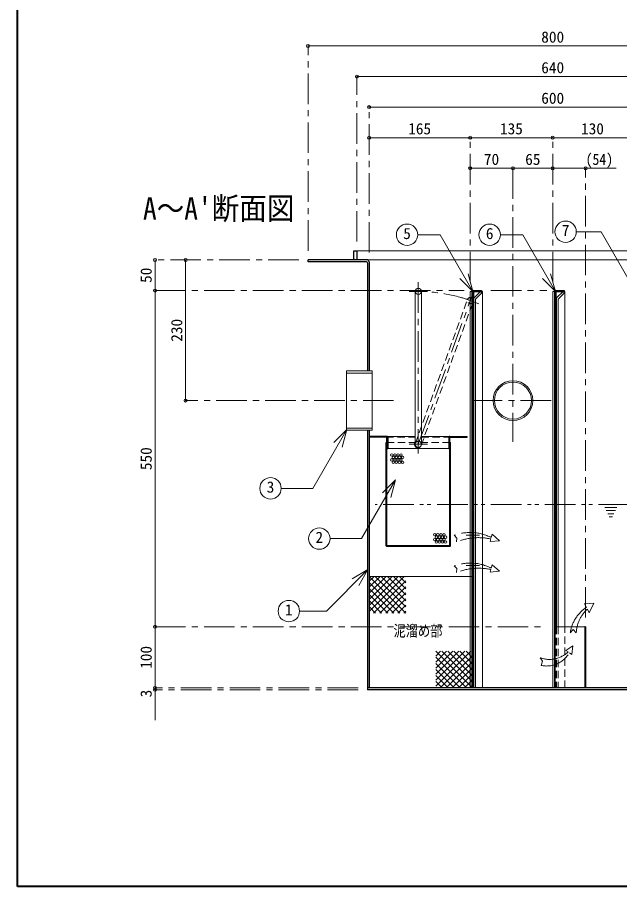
# Model space of a CAD drawing. Units: millimetres at full size, sheet at 1:10. Extents: x -2126 to 1924, y -1326 to 1484.
# Drawn here: x -2126 to -1142, y -1326 to 96 of the extents above; entities that cross this region are included whole.
import ezdxf
from ezdxf.enums import TextEntityAlignment as Align

# ---------------------------------------------------------------- set-up
doc = ezdxf.new("R2010")
doc.units = ezdxf.units.MM
doc.header["$LTSCALE"] = 10
doc.header["$PDMODE"] = 32
doc.header["$PDSIZE"] = 5
for name, pattern in [('CHAIN1', [8, 5, -1, 1, -1]), ('DASHED1', [1.8, 1.2, -0.6]), ('DOUBLE_CHAIN1', [8.8, 5, -1, 0.6, -0.6, 0.6, -1])]:
    doc.linetypes.add(name, pattern=pattern)
doc.layers.add('0-6_補助線', color=4, linetype='Continuous', lineweight=9)
doc.styles.add('ＭＳ ゴシック', font='')
doc.styles.get('ＭＳ ゴシック').set_extended_font_data('MS Gothic')

msp = doc.modelspace()

# ---------------------------------------------------------------- linework, layer by layer
at = {"layer": '0-6_補助線', "color": 1, "lineweight": 40}
for p, q in [((-2126.22, -1325.95), (-2126.22, 1484.05)), ((1923.78, -1325.95), (-2126.22, -1325.95))]:
    msp.add_line(p, q, dxfattribs=at)
at = {"layer": '0-6_補助線', "linetype": 'CHAIN1'}
for p, q in [((-1651.22, -285.95), (-1651.22, 49.05)), ((-1571.22, -270.95), (-1571.22, -0.95)), ((-1551.22, -288.95), (-1551.22, -50.95)), ((-1386.22, -337.45), (-1386.22, -100.95)), ((-1251.22, -337.45), (-1251.22, -100.95)), ((-1316.22, -150.95), (-1316.22, -598.45)), ((-1197.47, -885.95), (-1197.47, -150.95)), ((-1666.22, -300.95), (-1901.22, -300.95)), ((-1470.97, -337.45), (-1470.97, -617.45)), ((-1901.22, -350.95), (-1395.97, -350.95)), ((-1485.97, -352.45), (-1455.97, -352.45)), ((-1470.97, -602.45), (-1380.87, -353.24)), ((-1352.47, -350.95), (-1260.97, -350.95)), ((-1371.86, -372.45), (-1400.07, -362.25)), ((-1511.22, -530.95), (-1851.22, -530.95)), ((-1383.72, -530.95), (-1248.72, -530.95)), ((-1485.97, -602.45), (-1455.97, -602.45)), ((-1370.97, -750.95), (-1392.47, -750.95)), ((-1370.97, -800.95), (-1392.47, -800.95)), ((-1901.22, -900.95), (-1262.47, -900.95)), ((-1569.22, -1000.95), (-1901.22, -1000.95)), ((-1569.22, -1003.95), (-1901.22, -1003.95))]:
    msp.add_line(p, q, dxfattribs=at)
at = {"layer": '0-6_補助線'}
for p, q in [((-851.22, 49.05), (-1651.22, 49.05)), ((-1571.22, -0.95), (-931.22, -0.95)), ((-951.22, -50.95), (-1551.22, -50.95)), ((-1551.22, -100.95), (-1386.22, -100.95)), ((-1386.22, -100.95), (-1251.22, -100.95)), ((-1251.22, -100.95), (-1121.22, -100.95)), ((-1316.22, -150.95), (-1386.22, -150.95)), ((-1251.22, -150.95), (-1316.22, -150.95)), ((-1251.22, -150.95), (-1147.47, -150.95)), ((-1571.22, -285.95), (-931.22, -285.95)), ((-1901.22, -300.95), (-1901.22, -350.95)), ((-1851.22, -300.95), (-1851.22, -530.95)), ((-948.22, -300.95), (-1554.22, -300.95)), ((-1901.22, -350.95), (-1901.22, -900.95)), ((-1383.22, -352.45), (-1382.47, -352.45)), ((-1367.47, -352.45), (-1366.22, -352.45)), ((-1366.22, -1000.95), (-1366.22, -352.45)), ((-1248.22, -352.45), (-1247.47, -352.45)), ((-1232.47, -352.45), (-1231.22, -352.45)), ((-1231.22, -900.95), (-1231.22, -352.45)), ((-1522.47, -589.45), (-1475.97, -589.45)), ((-1465.97, -589.45), (-1419.47, -589.45)), ((-1520.97, -609.45), (-1420.97, -609.45)), ((-1551.22, -875.84), (-1493.83, -818.45)), ((-1551.22, -865.94), (-1503.73, -818.45)), ((-1551.22, -856.05), (-1513.62, -818.45)), ((-1551.22, -846.15), (-1523.52, -818.45)), ((-1551.22, -836.25), (-1533.42, -818.45)), ((-1551.22, -826.35), (-1543.32, -818.45)), ((-1382.47, -818.45), (-1551.22, -818.45)), ((-1551.22, -818.48), (-1491.24, -878.45)), ((-1541.34, -818.45), (-1491.22, -868.58)), ((-1531.44, -818.45), (-1491.22, -858.68)), ((-1521.54, -818.45), (-1491.22, -848.78)), ((-1511.64, -818.45), (-1491.22, -838.88)), ((-1501.74, -818.45), (-1491.22, -828.98)), ((-1491.84, -818.45), (-1491.22, -819.08)), ((-1551.22, -828.38), (-1501.14, -878.45)), ((-1551.22, -838.28), (-1511.04, -878.45)), ((-1543.93, -878.45), (-1491.22, -825.74)), ((-1534.03, -878.45), (-1491.22, -835.64)), ((-1551.22, -848.18), (-1520.94, -878.45)), ((-1524.13, -878.45), (-1491.22, -845.54)), ((-1551.22, -858.07), (-1530.84, -878.45)), ((-1514.23, -878.45), (-1491.22, -855.44)), ((-1504.33, -878.45), (-1491.22, -865.34)), ((-1551.22, -867.97), (-1540.74, -878.45)), ((-1551.22, -877.87), (-1550.64, -878.45)), ((-1494.43, -878.45), (-1491.22, -875.24)), ((-1901.22, -900.95), (-1901.22, -1000.95)), ((-1442.47, -998.34), (-1385.08, -940.95)), ((-1442.47, -988.44), (-1394.98, -940.95)), ((-1442.47, -978.55), (-1404.87, -940.95)), ((-1442.47, -968.65), (-1414.77, -940.95)), ((-1442.47, -958.75), (-1424.67, -940.95)), ((-1442.47, -948.85), (-1434.57, -940.95)), ((-1442.47, -940.98), (-1382.49, -1000.95)), ((-1442.47, -950.88), (-1392.39, -1000.95)), ((-1435.18, -1000.95), (-1382.47, -948.24)), ((-1432.59, -940.95), (-1382.47, -991.08)), ((-1422.69, -940.95), (-1382.47, -981.18)), ((-1412.79, -940.95), (-1382.47, -971.28)), ((-1402.89, -940.95), (-1382.47, -961.38)), ((-1392.99, -940.95), (-1382.47, -951.48)), ((-1383.09, -940.95), (-1382.47, -941.58)), ((-1442.47, -960.78), (-1402.29, -1000.95)), ((-1425.28, -1000.95), (-1382.47, -958.14)), ((-1442.47, -970.68), (-1412.19, -1000.95)), ((-1442.47, -980.57), (-1422.09, -1000.95)), ((-1415.38, -1000.95), (-1382.47, -968.04)), ((-1405.48, -1000.95), (-1382.47, -977.94)), ((-1442.47, -990.47), (-1431.99, -1000.95)), ((-1395.58, -1000.95), (-1382.47, -987.84)), ((-1901.22, -1053.95), (-1901.22, -1000.95)), ((-1442.47, -1000.37), (-1441.89, -1000.95)), ((-1385.68, -1000.95), (-1382.47, -997.74))]:
    msp.add_line(p, q, dxfattribs=at)
at = {"layer": '0-6_補助線', "color": 7, "lineweight": 18}
for p, q in [((-1212.68, -254.82), (-1172.26, -254.82)), ((-1116.43, -351.51), (-1172.26, -254.82)), ((-1435.35, -259.74), (-1471.81, -259.74)), ((-1381.88, -352.34), (-1435.35, -259.74)), ((-1300.35, -259.74), (-1336.81, -259.74)), ((-1246.88, -352.34), (-1300.35, -259.74)), ((-1381.88, -352.34), (-1389.65, -323.36)), ((-1246.88, -352.34), (-1254.65, -323.36)), ((-1381.88, -352.34), (-1403.1, -331.12)), ((-1246.88, -352.34), (-1268.1, -331.12)), ((-1475.97, -352.45), (-1475.97, -602.45)), ((-1465.97, -352.45), (-1465.97, -602.45)), ((-1383.22, -1000.95), (-1383.22, -352.45)), ((-1379.34, -362.58), (-1369.22, -352.45)), ((-1376.78, -364.26), (-1367.09, -354.58)), ((-1369.22, -352.45), (-1367.09, -354.58)), ((-1248.22, -1000.95), (-1248.22, -352.45)), ((-1244.34, -362.58), (-1234.22, -352.45)), ((-1241.78, -364.26), (-1232.09, -354.58)), ((-1234.22, -352.45), (-1232.09, -354.58)), ((-1380.22, -364.7), (-1380.22, -1000.95)), ((-1377.22, -365.32), (-1377.22, -1000.95)), ((-1245.22, -364.7), (-1245.22, -900.95)), ((-1242.22, -365.32), (-1242.22, -900.95)), ((-1588.22, -575.95), (-1588.22, -485.95)), ((-1546.22, -485.95), (-1546.22, -575.95)), ((-1587.74, -578.15), (-1643.37, -674.49)), ((-1587.74, -578.15), (-1608.96, -599.37)), ((-1587.74, -578.15), (-1595.51, -607.13)), ((-1507.99, -660.39), (-1563.61, -756.73)), ((-1507.99, -660.39), (-1529.2, -681.6)), ((-1507.99, -660.39), (-1515.75, -689.37)), ((-1695.02, -674.49), (-1643.37, -674.49)), ((-1615.26, -756.73), (-1563.61, -756.73)), ((-1553.34, -807.41), (-1621.22, -875.3)), ((-1553.34, -807.41), (-1579.32, -822.41)), ((-1553.34, -807.41), (-1568.34, -833.39)), ((-1665.06, -875.3), (-1621.22, -875.3)), ((-1247.47, -900.95), (-1247.47, -1000.95)), ((-1245.97, -900.95), (-1198.97, -900.95))]:
    msp.add_line(p, q, dxfattribs=at)
at = {"layer": '0-6_補助線', "color": 5, "lineweight": 25}
for p, q in [((-1576.22, -300.95), (-1576.22, -285.95)), ((-1576.22, -285.95), (-1571.22, -285.95)), ((-1571.22, -285.95), (-1571.22, -300.95)), ((-1651.22, -303.95), (-1651.22, -300.95)), ((-1554.22, -300.95), (-1651.22, -300.95)), ((-1555.72, -303.95), (-1651.22, -303.95)), ((-1554.22, -305.45), (-1554.22, -482.45)), ((-1551.22, -303.95), (-1551.22, -482.45)), ((-1382.47, -352.45), (-1382.47, -1000.95)), ((-1380.97, -350.95), (-1367.47, -350.95)), ((-1380.97, -353.2), (-1380.97, -1000.95)), ((-1380.22, -352.45), (-1367.47, -352.45)), ((-1367.47, -350.95), (-1367.47, -352.45)), ((-1247.47, -352.45), (-1247.47, -900.95)), ((-1245.97, -350.95), (-1232.47, -350.95)), ((-1245.97, -353.2), (-1245.97, -900.95)), ((-1245.22, -352.45), (-1232.47, -352.45)), ((-1232.47, -350.95), (-1232.47, -352.45)), ((-1554.22, -579.45), (-1554.22, -1003.95)), ((-1551.22, -579.45), (-1551.22, -1000.95)), ((-1550.97, -589.45), (-1550.97, -590.95)), ((-1522.47, -589.45), (-1550.97, -589.45)), ((-1523.22, -590.95), (-1550.97, -590.95)), ((-1522.47, -767.95), (-1522.47, -591.7)), ((-1520.97, -590.95), (-1520.97, -609.45)), ((-1420.97, -590.95), (-1420.97, -609.45)), ((-1419.47, -589.45), (-1390.97, -589.45)), ((-1419.47, -767.95), (-1419.47, -591.7)), ((-1418.72, -590.95), (-1390.97, -590.95)), ((-1390.97, -590.95), (-1390.97, -589.45)), ((-1523.47, -599.45), (-1522.47, -599.45)), ((-1523.47, -768.45), (-1523.47, -599.45)), ((-1522.47, -609.45), (-1520.97, -609.45)), ((-1420.97, -609.45), (-1419.47, -609.45)), ((-1419.47, -599.45), (-1418.47, -599.45)), ((-1418.47, -768.45), (-1418.47, -599.45)), ((-1419.47, -769.45), (-1522.47, -769.45)), ((-1419.97, -768.45), (-1521.97, -768.45)), ((-1245.97, -900.95), (-1247.47, -900.95)), ((-1198.97, -900.95), (-1198.97, -1000.95)), ((-1197.47, -900.95), (-1198.97, -900.95)), ((-1197.47, -900.95), (-1197.47, -1000.95)), ((-948.22, -1000.95), (-1554.22, -1000.95)), ((-948.22, -1003.95), (-1554.22, -1003.95))]:
    msp.add_line(p, q, dxfattribs=at)
at = {"layer": '0-6_補助線', "linetype": 'DASHED1'}
for p, q in [((-1475.67, -600.75), (-1390.67, -365.65)), ((-1466.26, -604.15), (-1381.26, -369.05)), ((-1523.22, -590.95), (-1475.97, -590.95)), ((-1465.97, -590.95), (-1418.72, -590.95)), ((-1464.97, -599.45), (-1464.97, -602.45)), ((-1419.47, -599.45), (-1464.97, -599.45)), ((-1245.97, -900.95), (-1245.97, -1000.95)), ((-1245.22, -900.95), (-1245.22, -1000.95)), ((-1242.22, -900.95), (-1242.22, -1000.95)), ((-1231.22, -1000.95), (-1231.22, -900.95))]:
    msp.add_line(p, q, dxfattribs=at)
at = {"layer": '0-6_補助線', "color": 5, "lineweight": 18}
for p, q in [((-1588.22, -482.45), (-1588.22, -485.95)), ((-1546.22, -482.45), (-1588.22, -482.45)), ((-1546.22, -482.45), (-1546.22, -485.95)), ((-1546.22, -485.95), (-1588.22, -485.95)), ((-1588.22, -575.95), (-1588.22, -579.45)), ((-1588.22, -575.95), (-1546.22, -575.95)), ((-1546.22, -579.45), (-1588.22, -579.45)), ((-1546.22, -575.95), (-1546.22, -579.45))]:
    msp.add_line(p, q, dxfattribs=at)
at = {"layer": '0-6_補助線', "linetype": 'DOUBLE_CHAIN1'}
for p, q in [((-1126.22, -700.95), (-1541.22, -700.95)), ((-1146.22, -705.95), (-1166.22, -705.95)), ((-1148.72, -710.95), (-1163.72, -710.95)), ((-1151.22, -715.95), (-1161.22, -715.95)), ((-1153.72, -720.95), (-1158.72, -720.95)), ((-1350.25, -749.68), (-1351.68, -754.9)), ((-1338.13, -760.1), (-1350.25, -749.68)), ((-1352.35, -757.32), (-1353.46, -761.39)), ((-1338.13, -760.1), (-1353.46, -761.39)), ((-1352.35, -807.32), (-1353.46, -811.39)), ((-1338.13, -810.1), (-1353.46, -811.39)), ((-1350.25, -799.68), (-1351.68, -804.9)), ((-1338.13, -810.1), (-1350.25, -799.68)), ((-1196.28, -869.17), (-1199.33, -863.42)), ((-1194.61, -871.96), (-1191.75, -878.14)), ((-1229.58, -939.57), (-1218.4, -931.93)), ((-1219.89, -946.28), (-1218.4, -931.93)), ((-1229.58, -939.57), (-1226.11, -941.97)), ((-1224.07, -943.39), (-1219.89, -946.28))]:
    msp.add_line(p, q, dxfattribs=at)
at = {"layer": '0-6_補助線', "color": 7, "linetype": 'DASHED1', "lineweight": 18}
for p, q in [((-1380.97, -738.45), (-1382.47, -738.45)), ((-1380.97, -763.45), (-1382.47, -763.45)), ((-1380.97, -788.45), (-1382.47, -788.45)), ((-1380.97, -813.45), (-1382.47, -813.45))]:
    msp.add_line(p, q, dxfattribs=at)
at = {"layer": '0-6_補助線', "color": 7, "lineweight": 18}
for points in [[(-1386.22, -1000.95), (-1386.22, -352.45), (-1383.22, -352.45)], [(-1251.22, -1000.95), (-1251.22, -352.45), (-1248.22, -352.45)]]:
    msp.add_lwpolyline(points, dxfattribs=at)
at = {"layer": '0-6_補助線', "linetype": 'DASHED1'}
msp.add_lwpolyline([(-1522.47, -599.45), (-1476.97, -599.45), (-1476.97, -602.45)], dxfattribs=at)
at = {"layer": '0-6_補助線', "linetype": 'DOUBLE_CHAIN1'}
for points in [[(-1412.18, -751.18), (-1407.84, -755.75), (-1408.59, -762.22)], [(-1412.18, -801.18), (-1407.84, -805.75), (-1408.59, -812.22)], [(-1199.33, -863.42), (-1184.17, -862.52), (-1191.75, -878.14)], [(-1222.69, -910.6), (-1217.57, -905.6), (-1212.81, -910.88)], [(-1271.98, -951.5), (-1267.7, -957.37), (-1270.14, -964.18)]]:
    msp.add_lwpolyline(points, dxfattribs=at)
at = {"layer": '0-6_補助線', "color": 7, "lineweight": 18}
for centre in [(-1230.18, -254.82), (-1489.31, -259.74), (-1354.31, -259.74), (-1712.52, -674.49), (-1632.76, -756.73), (-1682.56, -875.3)]:
    msp.add_circle(centre, 17.5, dxfattribs=at)
at = {"layer": '0-6_補助線', "color": 5, "lineweight": 18}
msp.add_circle((-1470.97, -352.45), 5, dxfattribs=at)
at = {"layer": '0-6_補助線', "linetype": 'DASHED1'}
msp.add_circle((-1385.97, -367.35), 5, dxfattribs=at)
at = {"layer": '0-6_補助線'}
for centre, radius in [((-1316.22, -530.95), 32.5), ((-1316.22, -530.95), 30.25), ((-1514.21, -619.94), 2), ((-1511.71, -623.94), 2), ((-1509.21, -619.94), 2), ((-1506.71, -623.94), 2), ((-1504.21, -619.94), 2), ((-1501.71, -623.94), 2), ((-1499.21, -619.94), 2), ((-1496.71, -623.94), 2), ((-1514.21, -627.94), 2), ((-1511.71, -631.94), 2), ((-1509.21, -627.94), 2), ((-1506.71, -631.94), 2), ((-1504.21, -627.94), 2), ((-1501.71, -631.94), 2), ((-1499.21, -627.94), 2), ((-1496.71, -631.94), 2), ((-1443.99, -750.33), 2), ((-1441.49, -754.33), 2), ((-1438.99, -750.33), 2), ((-1436.49, -754.33), 2), ((-1433.99, -750.33), 2), ((-1431.49, -754.33), 2), ((-1428.99, -750.33), 2), ((-1426.49, -754.33), 2), ((-1443.99, -758.33), 2), ((-1441.49, -762.33), 2), ((-1438.99, -758.33), 2), ((-1436.49, -762.33), 2), ((-1433.99, -758.33), 2), ((-1431.49, -762.33), 2), ((-1428.99, -758.33), 2), ((-1426.49, -762.33), 2)]:
    msp.add_circle(centre, radius, dxfattribs=at)
at = {"layer": '0-6_補助線', "color": 5, "lineweight": 25}
for centre, radius, start, end in [((-1555.72, -305.45), 1.5, 0, 90), ((-1554.22, -303.95), 3, 0, 90), ((-1380.97, -352.45), 1.5, 90, 180), ((-1380.22, -353.2), 0.75, 90, 180), ((-1245.97, -352.45), 1.5, 90, 180), ((-1245.22, -353.2), 0.75, 90, 180), ((-1523.22, -591.7), 0.75, 0, 90), ((-1522.47, -590.95), 1.5, 0, 90), ((-1419.47, -590.95), 1.5, 90, 180), ((-1418.72, -591.7), 0.75, 90, 180), ((-1522.47, -768.45), 1, 180, 270), ((-1521.97, -767.95), 0.5, 180, 270), ((-1419.97, -767.95), 0.5, 270, 0), ((-1419.47, -768.45), 1, 270, 0)]:
    msp.add_arc(centre, radius, start, end, dxfattribs=at)
at = {"layer": '0-6_補助線', "linetype": 'CHAIN1'}
msp.add_arc((-1470.97, -602.45), 250, 68.8998, 90, dxfattribs=at)
at = {"layer": '0-6_補助線', "color": 7, "lineweight": 18}
for centre, radius, start, end in [((-1377.22, -364.7), 3, 135, 180), ((-1375.72, -365.32), 1.5, 135, 180), ((-1242.22, -364.7), 3, 135, 180), ((-1240.72, -365.32), 1.5, 135, 180), ((-1470.97, -602.45), 5, 180, 0)]:
    msp.add_arc(centre, radius, start, end, dxfattribs=at)
at = {"layer": '0-6_補助線', "linetype": 'DASHED1'}
for radius, start, end in [(6, 180, 0), (5, 0, 180)]:
    msp.add_arc((-1470.97, -602.45), radius, start, end, dxfattribs=at)
at = {"layer": '0-6_補助線', "linetype": 'DOUBLE_CHAIN1'}
for centre, radius, start, end in [((-1386.28, -823.73), 77.04, 63.31841, 109.65064), ((-1372.55, -850.52), 95.37, 77.7683, 112.20293), ((-1386.28, -873.73), 77.04, 63.31841, 109.65064), ((-1372.55, -900.52), 95.37, 77.7683, 112.20293), ((-1161.86, -920.24), 61.59, 123.98307, 170.99646), ((-1156.56, -913.47), 56.31, 132.51176, 177.36854), ((-1256.56, -910.55), 43.76, 249.37581, 314.10079), ((-1261.3, -922.34), 42.76, 258.06872, 330.51954)]:
    msp.add_arc(centre, radius, start, end, dxfattribs=at)
at = {"layer": '0-6_補助線', "color": 1}
for p in [(-1651.22, 49.05), (-1571.22, -0.95), (-1551.22, -50.95), (-1551.22, -100.95), (-1386.22, -100.95), (-1251.22, -100.95), (-1386.22, -150.95), (-1316.22, -150.95), (-1251.22, -150.95), (-1197.47, -150.95), (-1901.22, -300.95), (-1851.22, -300.95), (-1901.22, -350.95), (-1851.22, -530.95), (-1901.22, -900.95), (-1901.22, -1000.95), (-1901.22, -1003.95)]:
    msp.add_point(p, dxfattribs=at)

# ---------------------------------------------------------------- texts
at = {"layer": '0-6_補助線', "color": 7, "style": 'ＭＳ ゴシック'}
for s, p in [('800', (-1269.97, 49.05)), ('640', (-1269.97, -0.95)), ('600', (-1269.97, -50.95)), ('165', (-1487.47, -100.95)), ('135', (-1337.47, -100.95)), ('130', (-1204.97, -100.95)), ('70', (-1363.72, -150.95)), ('65', (-1296.22, -150.95)), ('5', (-1495.56, -272.24)), ('6', (-1360.56, -272.24)), ('7', (-1236.43, -267.32)), ('3', (-1718.77, -686.99)), ('2', (-1639.01, -769.23)), ('1', (-1688.81, -887.8))]:
    msp.add_text(s, height=18.33, dxfattribs=at).set_placement(p, align=Align.BOTTOM_LEFT)
for s, height, width, p in [('(54)', 18.33, 0.9, (-1197.47, -150.95)), ("A～A'断面図", 36.66, 0.9, (-1920.97, -245.95)), ('泥溜め部', 18.33, 0.8, (-1511.47, -922.2))]:
    msp.add_text(s, height=height, dxfattribs=dict(at, width=width)).set_placement(p, align=Align.BOTTOM_LEFT)
for s, p in [('50', (-1901.22, -338.45)), ('230', (-1851.22, -434.7)), ('550', (-1901.22, -644.7)), ('100', (-1901.22, -969.7)), ('3', (-1901.22, -1016.45))]:
    msp.add_text(s, height=18.33, rotation=90, dxfattribs=at).set_placement(p, align=Align.BOTTOM_LEFT)

doc.saveas('drawing.dxf')
